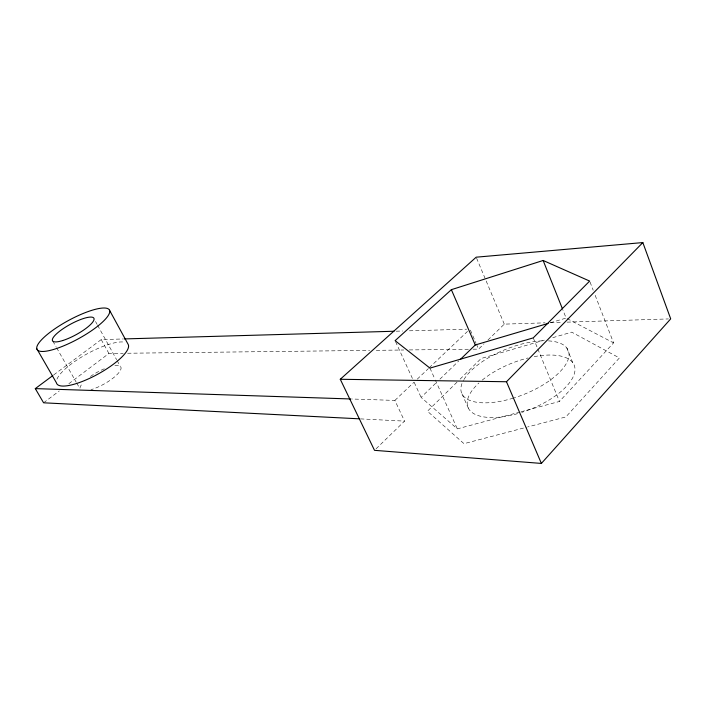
<?xml version="1.0" encoding="UTF-8"?>
<svg xmlns="http://www.w3.org/2000/svg" width="706" height="706" viewBox="0 0 706 706"><rect width="100%" height="100%" fill="white"/><g stroke="black" fill="none" stroke-linecap="round" stroke-linejoin="round"><path stroke-width="0.53" stroke-dasharray="3.53 2.65" d="M521.16 411.73L559.47 401.449L613.567 342.878L594.752 294.252M456.994 382.193L427.421 411.227L463.992 443.677L526.597 427.245M460.109 379.131L481.121 358.498L544.344 340.115M376.086 448.795L404.547 421.12L394.883 400.417L351.994 399.005M473.082 349.188L478.58 349.126L484.034 343.822M487.934 340.036L504.287 324.133L545.058 322.836M520.101 412.022L457.32 428.869L421.076 397.372L436.785 382.184M439.935 379.148L458.785 360.925M394.883 400.417L414.043 382.202M417.237 379.166L428.418 368.55M429.213 367.791L467.54 331.37M43.595 402.799L59.269 390.956M68.844 383.72L108.9 353.459L123.197 353.291M53.753 374.877L101.214 339.586L123.232 338.959M550.283 322.774L566.124 318.079L562.903 309.996M552.772 337.662L571.745 332.155L619.391 357.951L565.85 416.937L527.656 426.962M550.574 322.668L562.7 322.28M567.103 322.139L668.494 318.927M396.19 331.193L402.799 331.008M409.401 330.814L466.631 329.19M127.601 353.238L369.662 350.397M376.263 350.326L403.77 350M409.268 349.938L468.678 349.241M360.528 418.887L404.547 421.12M567.095 318.582L613.567 342.878M52.844 341.148L56.101 346.884M56.648 347.837L76.23 382.211M76.777 383.164L79.496 387.938M101.214 339.586L108.9 353.459M95.522 321.512L97.11 324.372M97.631 325.334L116.614 359.689M117.134 360.642L120.302 366.37M395.563 341.651L412.419 378.469M414.245 382.449L421.076 397.372M429.954 368.108L434.887 379.069M435.337 380.066L457.32 428.869M462.015 393.913L468.343 408.165M470.373 330.099L475.994 343.116M476.426 344.113L478.58 349.126M476.603 258.202L504.287 324.133M533.251 337.883L537.416 347.97M537.831 348.985L559.47 401.449M566.777 347.917L572.663 362.54M590.057 282.091L593.19 290.201M114.91 365.629A23.174 6.822 -28.9 0 1 117.152 374.542A23.174 6.822 -28.9 0 1 91.003 389.694M79.99 388.15A23.174 6.822 -28.9 0 1 82.92 382.899M90.447 376.457A23.174 6.822 -28.9 0 1 104.947 368.514M534.204 356.636A57.142 24.851 -21.6 0 1 574.622 372.689A57.142 24.851 -21.6 0 1 521.61 412.436M517.586 413.637A57.142 24.851 -21.6 0 1 471.758 412.269A57.142 24.851 -21.6 0 1 478.959 382.943M482.233 380.102A57.142 24.851 -21.6 0 1 528.044 357.977M548.421 340.883A57.415 24.304 -21.8 0 1 565.947 364.172A57.415 24.304 -21.8 0 1 514.268 397.831M513.297 398.131A57.415 24.304 -21.8 0 1 463.471 380.331M463.957 379.484A57.415 24.304 -21.8 0 1 544.308 340.795M56.957 379.131A40.763 11.49 -28.8 0 1 87.835 353.441A40.763 11.49 -28.8 0 1 125.059 342.295"/><path stroke-width="1.06" d="M541.378 463.427L670.7 318.865L642.839 242.573L476.179 257.187L340.274 379.272L374.507 450.331L541.378 463.427L506.484 381.743L340.274 379.272M506.484 381.743L642.839 242.573M460.356 359.407L475.279 344.978L548.165 323.401M451.372 289.672L395.113 340.654L429.954 368.108L533.251 337.883L589.66 281.076L543.143 260.479L451.372 289.672L475.279 344.978M359.433 418.826L43.595 402.799L35.3 388.609L52.879 375.53M124.327 338.924L393.992 331.255M35.3 388.609L350.891 398.969M36.738 348.658L56.409 382.776A40.763 11.49 -28.8 0 0 96.166 375.062A40.763 11.49 -28.8 0 0 128.263 344.563L109.501 310.19A41.222 10.396 -28.6 0 0 51.361 331.299A41.222 10.396 -28.6 0 0 58.801 347.74A41.222 10.396 -28.6 0 0 109.501 310.19M543.143 260.479L562.497 308.981M62.64 340.566A23.545 5.93 -28.6 0 0 94.083 319.094A23.545 5.93 -28.6 0 0 62.922 328.828A23.545 5.93 -28.6 0 0 62.64 340.566"/></g></svg>
